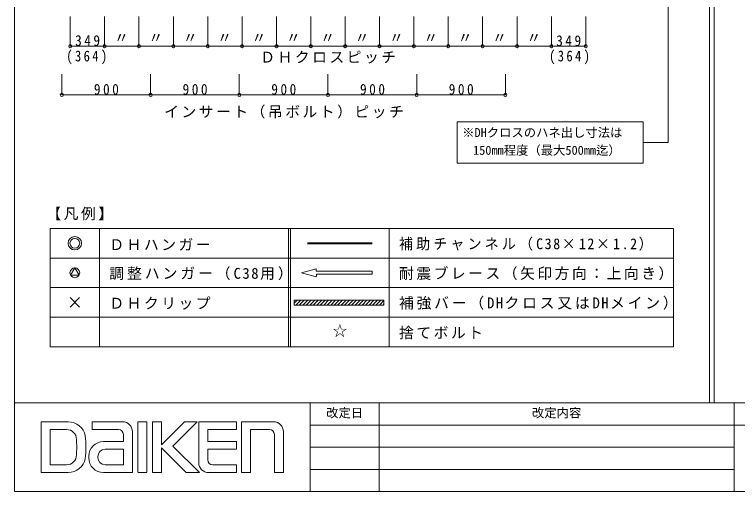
# Model space of a CAD drawing. Units: millimetres on the paper, enlarged 20 times, with parts at other scales. Extents: x -4155 to 4045, y -2866 to 2834.
# Drawn here: x -4155 to -1221, y -2866 to -930 of the extents above; entities that cross this region are included whole.
import ezdxf
from ezdxf.enums import TextEntityAlignment as Align

# ---------------------------------------------------------------- set-up
doc = ezdxf.new("R2010")
doc.units = ezdxf.units.MM
doc.header["$LTSCALE"] = 20
for name, color, linetype, lineweight in [('0-3_文字', 7, 'Continuous', 9), ('F-0_図枠', 7, 'Continuous', 9), ('F-1_レイアウト', 7, 'Continuous', 9)]:
    doc.layers.add(name, color=color, linetype=linetype, lineweight=lineweight)
doc.styles.add('ＭＳ ゴシック', font='')
doc.styles.get('ＭＳ ゴシック').set_extended_font_data('MS Gothic')

msp = doc.modelspace()

# ---------------------------------------------------------------- linework, layer by layer
at = {"layer": '0-3_文字'}
for p, q in [((-1502.03, -828.18), (-1502.03, -1449.12)), ((-3928.49, -1058.22), (-3928.49, -938.22)), ((-3789.03, -1058.22), (-3789.03, -938.22)), ((-3649.57, -1058.22), (-3649.57, -938.22)), ((-3510.11, -1058.22), (-3510.11, -938.22)), ((-3370.65, -1058.22), (-3370.65, -938.22)), ((-3231.19, -1058.22), (-3231.19, -938.22)), ((-3091.73, -1058.22), (-3091.73, -938.22)), ((-2952.27, -1058.22), (-2952.27, -938.22)), ((-2812.81, -1058.22), (-2812.81, -938.22)), ((-2673.35, -1058.22), (-2673.35, -938.22)), ((-2533.89, -1058.22), (-2533.89, -938.22)), ((-2394.43, -1058.22), (-2394.43, -938.22)), ((-2254.97, -1058.22), (-2254.97, -938.22)), ((-2115.51, -1058.22), (-2115.51, -938.22)), ((-1976.05, -1058.22), (-1976.05, -938.22)), ((-1836.59, -1058.22), (-1836.59, -938.22)), ((-3928.49, -1058.22), (-1836.59, -1058.22)), ((-3962.54, -1256.06), (-3962.54, -1171.58)), ((-3602.54, -1256.06), (-3602.54, -1171.58)), ((-3962.54, -1256.06), (-3602.54, -1256.06)), ((-2357.89, -1365.12), (-1603.86, -1365.12)), ((-1603.86, -1365.12), (-1603.86, -1449.12)), ((-1502.03, -1449.12), (-1603.86, -1449.12)), ((-1603.86, -1449.12), (-1603.86, -1533.12)), ((-4009.84, -1797.99), (-1479.86, -1797.99)), ((-4009.84, -1797.99), (-1479.86, -1797.99)), ((-4009.84, -1797.99), (-4009.84, -2157.99)), ((-4009.84, -1797.99), (-4009.84, -2277.99)), ((-3809.84, -1797.99), (-3809.84, -2157.99)), ((-3809.84, -1797.99), (-3809.84, -2277.99)), ((-3042.32, -1797.99), (-3042.32, -2157.99)), ((-3042.32, -1797.99), (-3042.32, -2277.99)), ((-3034.32, -1797.99), (-3034.32, -2157.99)), ((-3034.32, -1797.99), (-3034.32, -2277.99)), ((-2634.32, -1797.99), (-2634.32, -2157.99)), ((-2634.32, -1797.99), (-2634.32, -2277.99)), ((-1479.86, -1797.99), (-1479.86, -2157.99)), ((-1479.86, -1797.99), (-1479.86, -2277.99)), ((-2965.77, -1855.99), (-2702.87, -1855.99)), ((-2965.77, -1855.99), (-2702.87, -1855.99)), ((-2965.77, -1859.99), (-2702.87, -1859.99)), ((-2965.77, -1859.99), (-2702.87, -1859.99)), ((-4009.84, -1917.99), (-1479.86, -1917.99)), ((-4009.84, -1917.99), (-1479.86, -1917.99)), ((-3909.84, -1958.21), (-3926.97, -1987.88)), ((-3909.84, -1958.21), (-3926.97, -1987.88)), ((-3892.71, -1987.88), (-3909.84, -1958.21)), ((-3892.71, -1987.88), (-3909.84, -1958.21)), ((-2990.69, -1978.05), (-2929.87, -1961.75)), ((-2990.69, -1978.05), (-2929.87, -1961.75)), ((-2929.87, -1961.75), (-2929.87, -1972.05)), ((-2929.87, -1961.75), (-2929.87, -1972.05)), ((-3926.97, -1987.88), (-3892.71, -1987.88)), ((-3926.97, -1987.88), (-3892.71, -1987.88)), ((-2990.69, -1978.05), (-2929.87, -1994.34)), ((-2990.69, -1978.05), (-2929.87, -1994.34)), ((-2929.87, -1972.05), (-2702.87, -1972.05)), ((-2929.87, -1972.05), (-2702.87, -1972.05)), ((-2929.67, -1984.05), (-2702.87, -1984.05)), ((-2929.67, -1993.58), (-2929.67, -1984.05)), ((-2929.67, -1984.05), (-2702.87, -1984.05)), ((-2929.67, -1993.58), (-2929.67, -1984.05)), ((-2702.87, -1972.05), (-2702.87, -1984.05)), ((-2702.87, -1972.05), (-2702.87, -1984.05)), ((-4009.84, -2037.99), (-1479.86, -2037.99)), ((-4009.84, -2037.99), (-1479.86, -2037.99)), ((-3929.11, -2117.26), (-3890.57, -2078.72)), ((-3929.11, -2078.72), (-3890.57, -2117.26)), ((-3929.11, -2117.26), (-3890.57, -2078.72)), ((-3929.11, -2078.72), (-3890.57, -2117.26)), ((-3019.31, -2088.73), (-2655.31, -2088.73)), ((-3019.31, -2108.73), (-3019.31, -2088.73)), ((-3019.31, -2100.86), (-3007.19, -2088.73)), ((-3019.31, -2088.73), (-2655.31, -2088.73)), ((-3019.31, -2108.73), (-3019.31, -2088.73)), ((-3019.31, -2100.86), (-3007.19, -2088.73)), ((-2655.31, -2108.73), (-3019.31, -2108.73)), ((-2655.31, -2108.73), (-3019.31, -2108.73)), ((-3013.05, -2108.73), (-2993.05, -2088.73)), ((-3013.05, -2108.73), (-2993.05, -2088.73)), ((-3009.55, -2088.73), (-2927.55, -2088.73)), ((-3009.55, -2088.73), (-2927.55, -2088.73)), ((-2998.9, -2108.73), (-2978.9, -2088.73)), ((-2998.9, -2108.73), (-2978.9, -2088.73)), ((-2984.76, -2108.73), (-2964.76, -2088.73)), ((-2984.76, -2108.73), (-2964.76, -2088.73)), ((-2970.62, -2108.73), (-2950.62, -2088.73)), ((-2970.62, -2108.73), (-2950.62, -2088.73)), ((-2717.55, -2088.73), (-2957.55, -2088.73)), ((-2717.55, -2088.73), (-2957.55, -2088.73)), ((-2956.48, -2108.73), (-2936.48, -2088.73)), ((-2956.48, -2108.73), (-2936.48, -2088.73)), ((-2942.34, -2108.73), (-2922.34, -2088.73)), ((-2942.34, -2108.73), (-2922.34, -2088.73)), ((-2928.19, -2108.73), (-2908.19, -2088.73)), ((-2928.19, -2108.73), (-2908.19, -2088.73)), ((-2914.05, -2108.73), (-2894.05, -2088.73)), ((-2914.05, -2108.73), (-2894.05, -2088.73)), ((-2899.91, -2108.73), (-2879.91, -2088.73)), ((-2899.91, -2108.73), (-2879.91, -2088.73)), ((-2885.77, -2108.73), (-2865.77, -2088.73)), ((-2885.77, -2108.73), (-2865.77, -2088.73)), ((-2871.62, -2108.73), (-2851.62, -2088.73)), ((-2871.62, -2108.73), (-2851.62, -2088.73)), ((-2857.48, -2108.73), (-2837.48, -2088.73)), ((-2857.48, -2108.73), (-2837.48, -2088.73)), ((-2843.34, -2108.73), (-2823.34, -2088.73)), ((-2843.34, -2108.73), (-2823.34, -2088.73)), ((-2829.2, -2108.73), (-2809.2, -2088.73)), ((-2829.2, -2108.73), (-2809.2, -2088.73)), ((-2815.06, -2108.73), (-2795.06, -2088.73)), ((-2815.06, -2108.73), (-2795.06, -2088.73)), ((-2800.91, -2108.73), (-2780.91, -2088.73)), ((-2800.91, -2108.73), (-2780.91, -2088.73)), ((-2786.77, -2108.73), (-2766.77, -2088.73)), ((-2786.77, -2108.73), (-2766.77, -2088.73)), ((-2772.63, -2108.73), (-2752.63, -2088.73)), ((-2772.63, -2108.73), (-2752.63, -2088.73)), ((-2758.49, -2108.73), (-2738.49, -2088.73)), ((-2758.49, -2108.73), (-2738.49, -2088.73)), ((-2747.55, -2088.73), (-2665.55, -2088.73)), ((-2747.55, -2088.73), (-2665.55, -2088.73)), ((-2744.35, -2108.73), (-2724.35, -2088.73)), ((-2744.35, -2108.73), (-2724.35, -2088.73)), ((-2730.2, -2108.73), (-2710.2, -2088.73)), ((-2730.2, -2108.73), (-2710.2, -2088.73)), ((-2716.06, -2108.73), (-2696.06, -2088.73)), ((-2716.06, -2108.73), (-2696.06, -2088.73)), ((-2701.92, -2108.73), (-2681.92, -2088.73)), ((-2701.92, -2108.73), (-2681.92, -2088.73)), ((-2687.78, -2108.73), (-2667.78, -2088.73)), ((-2687.78, -2108.73), (-2667.78, -2088.73)), ((-2673.63, -2108.73), (-2655.31, -2090.41)), ((-2673.63, -2108.73), (-2655.31, -2090.41)), ((-2659.49, -2108.73), (-2655.31, -2104.55)), ((-2659.49, -2108.73), (-2655.31, -2104.55)), ((-2655.31, -2088.73), (-2655.31, -2108.73)), ((-2655.31, -2088.73), (-2655.31, -2108.73)), ((-4009.84, -2157.99), (-1479.86, -2157.99)), ((-4009.84, -2157.99), (-1479.86, -2157.99)), ((-4009.84, -2277.99), (-1479.86, -2277.99))]:
    msp.add_line(p, q, dxfattribs=at)
for points in [[(-3602.54, -1256.06), (-3242.54, -1256.06), (-3242.54, -1171.58)], [(-3242.54, -1256.06), (-2882.54, -1256.06), (-2882.54, -1171.58)], [(-2882.54, -1256.06), (-2522.54, -1256.06), (-2522.54, -1171.58)], [(-2522.54, -1256.06), (-2162.54, -1256.06), (-2162.54, -1171.58)], [(-2357.89, -1365.12), (-2357.89, -1533.12), (-1603.86, -1533.12)]]:
    msp.add_lwpolyline(points, dxfattribs=at)
for centre, radius in [((-3928.49, -1058.22), 6.38), ((-3789.03, -1058.22), 6.38), ((-3649.57, -1058.22), 6.38), ((-3510.11, -1058.22), 6.38), ((-3370.65, -1058.22), 6.38), ((-3231.19, -1058.22), 6.38), ((-3091.73, -1058.22), 6.38), ((-2952.27, -1058.22), 6.38), ((-2812.81, -1058.22), 6.38), ((-2673.35, -1058.22), 6.38), ((-2533.89, -1058.22), 6.38), ((-2394.43, -1058.22), 6.38), ((-2254.97, -1058.22), 6.38), ((-2115.51, -1058.22), 6.38), ((-1976.05, -1058.22), 6.38), ((-1836.59, -1058.22), 6.38), ((-3962.54, -1256.06), 6.38), ((-3602.54, -1256.06), 6.38), ((-3242.54, -1256.06), 6.38), ((-2882.54, -1256.06), 6.38), ((-2522.54, -1256.06), 6.38), ((-2162.54, -1256.06), 6.38), ((-3909.84, -1857.99), 27.25), ((-3909.84, -1857.99), 27.25), ((-3909.84, -1857.99), 19.78), ((-3909.84, -1857.99), 19.78), ((-3909.84, -1977.99), 19.78), ((-3909.84, -1977.99), 19.78)]:
    msp.add_circle(centre, radius, dxfattribs=at)
at = {"layer": 'F-0_図枠'}
for p, q in [((-4154.85, -2865.65), (-4154.85, 2834.35)), ((-4154.85, -2505.65), (4045.15, -2505.65)), ((-2954.85, -2505.65), (-2954.85, -2865.65)), ((-2674.85, -2865.65), (-2674.85, -2505.65)), ((-1234.85, -2865.65), (-1234.85, -2505.65)), ((-4046.25, -2788.65), (-4046.25, -2582.64)), ((-3936.49, -2582.64), (-4046.25, -2582.64)), ((-3838.93, -2614.13), (-3838.93, -2582.64)), ((-3716.22, -2582.64), (-3838.93, -2582.64)), ((-3653.92, -2786.03), (-3653.92, -2582.64)), ((-3594.87, -2788.65), (-3594.87, -2582.64)), ((-3558.13, -2582.64), (-3594.87, -2582.64)), ((-3558.13, -2675.81), (-3464.97, -2582.64)), ((-3558.13, -2675.81), (-3558.13, -2582.64)), ((-3512.21, -2681.05), (-3413.79, -2582.64)), ((-3413.79, -2582.64), (-3464.97, -2582.64)), ((-3253.71, -2582.64), (-3407.23, -2582.64)), ((-3407.23, -2748.65), (-3407.23, -2582.64)), ((-3253.71, -2582.64), (-3253.71, -2614.13)), ((-3234.03, -2788.65), (-3234.03, -2582.64)), ((-3103.45, -2582.64), (-3234.03, -2582.64)), ((-2954.85, -2595.65), (-394.85, -2595.65)), ((-4009.51, -2757.16), (-4009.51, -2614.13)), ((-3943.23, -2614.13), (-4009.51, -2614.13)), ((-3732.96, -2614.13), (-3838.93, -2614.13)), ((-3712.96, -2634.13), (-3712.96, -2662.68)), ((-3676.22, -2622.64), (-3676.22, -2788.65)), ((-3253.71, -2614.13), (-3370.49, -2614.13)), ((-3370.49, -2662.68), (-3370.49, -2614.13)), ((-3197.29, -2788.65), (-3197.29, -2614.13)), ((-3120.19, -2614.13), (-3197.29, -2614.13)), ((-3100.19, -2634.13), (-3100.19, -2788.65)), ((-3063.45, -2622.64), (-3063.45, -2788.65)), ((-3793.36, -2662.68), (-3712.96, -2662.68)), ((-3253.71, -2662.68), (-3370.49, -2662.68)), ((-3253.71, -2662.68), (-3253.71, -2694.18)), ((-3786.62, -2694.18), (-3712.96, -2694.18)), ((-3712.96, -2694.18), (-3712.96, -2757.16)), ((-3558.13, -2688.93), (-3458.41, -2788.65)), ((-3558.13, -2788.65), (-3558.13, -2688.93)), ((-3512.21, -2681.05), (-3404.61, -2788.65)), ((-3253.71, -2694.18), (-3370.49, -2694.18)), ((-3370.49, -2737.16), (-3370.49, -2694.18)), ((-2954.85, -2685.65), (-1234.85, -2685.65)), ((-3853.36, -2728.65), (-3853.36, -2722.68)), ((-3816.62, -2727.16), (-3816.62, -2724.18)), ((-3943.23, -2757.16), (-4009.51, -2757.16)), ((-3786.62, -2757.16), (-3712.96, -2757.16)), ((-3350.49, -2757.16), (-3253.71, -2757.16)), ((-3253.71, -2757.16), (-3253.71, -2788.65)), ((-2954.85, -2775.65), (-1234.85, -2775.65)), ((-3936.49, -2788.65), (-4046.25, -2788.65)), ((-3793.36, -2788.65), (-3676.22, -2788.65)), ((-3653.92, -2788.65), (-3617.18, -2788.65)), ((-3594.87, -2788.65), (-3558.13, -2788.65)), ((-3458.41, -2788.65), (-3404.61, -2788.65)), ((-3367.23, -2788.65), (-3253.71, -2788.65)), ((-3234.03, -2788.65), (-3197.29, -2788.65)), ((-3100.19, -2788.65), (-3063.45, -2788.65)), ((-4154.85, -2865.65), (4045.15, -2865.65))]:
    msp.add_line(p, q, dxfattribs=at)
msp.add_lwpolyline([(-3617.18, -2787.34), (-3617.18, -2582.64), (-3653.92, -2582.64)], dxfattribs=at)
for centre, radius, start, end in [((-3936.49, -2652.64), 70, 10.62488, 90), ((-3716.22, -2622.64), 40, 0, 90), ((-3103.45, -2622.64), 40, 0, 90), ((-3943.23, -2654.13), 40, 0, 90), ((-4291.42, -2685.65), 426.21, 353.81627, 6.18373), ((-3732.96, -2634.13), 20, 0, 90), ((-3120.19, -2634.13), 20, 0, 90), ((-4433.16, -2685.65), 530.87, 356.59695, 3.40305), ((-3793.36, -2722.68), 60, 90, 180), ((-3786.62, -2724.18), 30, 90, 180), ((-3943.23, -2717.16), 40, 270, 0), ((-3793.36, -2728.65), 60, 180, 270), ((-3786.62, -2727.16), 30, 180, 270), ((-3936.49, -2718.65), 70, 270, 349.37512), ((-3367.23, -2748.65), 40, 180, 270), ((-3350.49, -2737.16), 20, 180, 270)]:
    msp.add_arc(centre, radius, start, end, dxfattribs=at)
at = {"layer": 'F-1_レイアウト'}
for p, q in [((-1334.85, -2505.65), (-1334.85, 2834.35)), ((-1314.85, -143.87), (-1314.85, -2505.65))]:
    msp.add_line(p, q, dxfattribs=at)

# ---------------------------------------------------------------- texts
at = {"layer": '0-3_文字', "style": 'ＭＳ ゴシック'}
for s, height, p in [('〃', 43.99, (-3750.6, -1058.98)), ('〃', 43.99, (-3611.14, -1058.98)), ('〃', 43.99, (-3471.68, -1058.98)), ('〃', 43.99, (-3332.22, -1058.98)), ('〃', 43.99, (-3192.76, -1058.98)), ('〃', 43.99, (-3053.3, -1058.98)), ('〃', 43.99, (-2913.84, -1058.98)), ('〃', 43.99, (-2774.38, -1058.98)), ('〃', 43.99, (-2634.92, -1058.98)), ('〃', 43.99, (-2495.46, -1058.98)), ('〃', 43.99, (-2356, -1058.98)), ('〃', 43.99, (-2216.54, -1058.98)), ('〃', 43.99, (-2077.08, -1058.98)), ('※DHクロスのハネ出し寸法は', 36.66, (-2337.89, -1438.12)), ('150mm程度（最大500mm迄）', 36.66, (-2293.93, -1510.12)), ('☆', 43.99, (-2864.32, -2247.99))]:
    msp.add_text(s, height=height, dxfattribs=at).set_placement(p, align=Align.BOTTOM_LEFT)
at = {"layer": '0-3_文字', "char_height": 43.99, "attachment_point": 7, "style": 'ＭＳ ゴシック'}
for s, insert in [('\\T1.38;\\W0.9;349', (-3908.76, -1058.22)), ('\\T1.38;\\W0.9;349', (-1956.52, -1058.98)), ('\\T1.38;\\W0.85;(364)', (-3944.35, -1131.8)), ('\\T1.17;ＤＨクロスピッチ', (-3157.54, -1129.23)), ('\\T1.38;\\W0.85;(364)', (-1985.3, -1131.8)), ('\\T1.38;\\W0.9;900', (-3832.54, -1256.06)), ('\\T1.38;\\W0.9;900', (-3472.54, -1256.06)), ('\\T1.38;\\W0.9;900', (-3112.54, -1256.06)), ('\\T1.38;\\W0.9;900', (-2752.54, -1256.06)), ('\\T1.38;\\W0.9;900', (-2392.54, -1256.06)), ('\\T1.17;インサート（吊ボルト）ピッチ', (-3547.54, -1352.13)), ('\\T1.17;【凡例】', (-4025.48, -1765.06)), ('\\T1.17;【凡例】', (-4025.48, -1765.06)), ('\\T1.17;ＤＨハンガー', (-3769.84, -1887.99)), ('\\T1.17;ＤＨハンガー', (-3769.84, -1887.99)), ('\\T1.22;\\W0.95;補助チャンネル（C38×12×1.2）', (-2594.32, -1887.99)), ('\\T1.22;\\W0.95;補助チャンネル（C38×12×1.2）', (-2594.32, -1887.99)), ('\\T1.2;調整ハンガー（C38用）', (-3769.84, -2007.99)), ('\\T1.2;調整ハンガー（C38用）', (-3769.84, -2007.99)), ('\\T1.17;耐震ブレース（矢印方向：上向き）', (-2594.32, -2007.99)), ('\\T1.17;耐震ブレース（矢印方向：上向き）', (-2594.32, -2007.99)), ('\\T1.17;ＤＨクリップ', (-3769.84, -2127.99)), ('\\T1.17;ＤＨクリップ', (-3769.84, -2127.99)), ('\\T1.19;補強バー（DHクロス又はDHメイン）', (-2594.32, -2127.99)), ('\\T1.19;補強バー（DHクロス又はDHメイン）', (-2594.32, -2127.99)), ('\\T1.17;捨てボルト', (-2594.32, -2247.99))]:
    msp.add_mtext(s, dxfattribs=dict(at, insert=insert))
at = {"layer": 'F-0_図枠', "style": 'ＭＳ ゴシック'}
for s, p in [('改定日', (-2889.85, -2575.65)), ('改定内容', (-2054.85, -2575.65))]:
    msp.add_text(s, height=36.66, dxfattribs=at).set_placement(p, align=Align.BOTTOM_LEFT)

doc.saveas('drawing.dxf')
